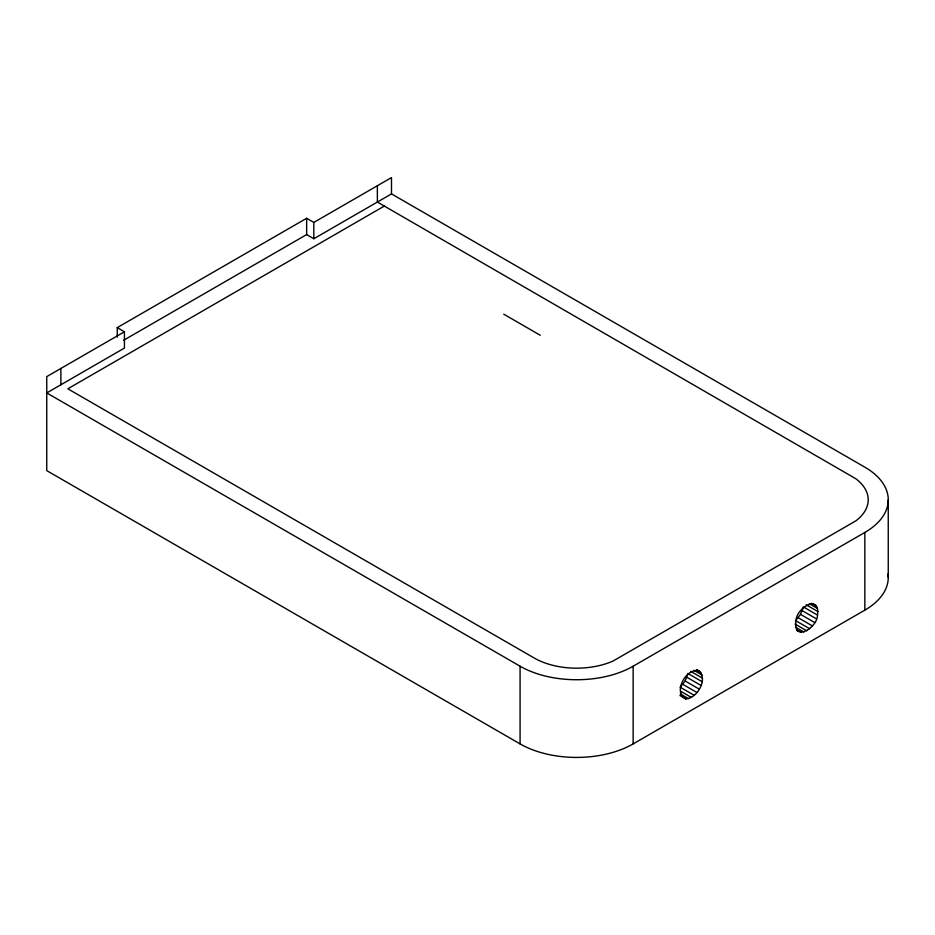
<?xml version="1.0" encoding="UTF-8"?>
<svg xmlns="http://www.w3.org/2000/svg" width="935" height="935" viewBox="0 0 935 935"><rect width="100%" height="100%" fill="white"/><g stroke="black" fill="none" stroke-linecap="round" stroke-linejoin="round"><path stroke-width="1.4" d="M699.251 670.956C686.255 667.122 672.358 692.671 685.811 698.924C698.013 698.281 709.642 676.753 696.891 669.589M817.506 615.09C820.498 593.234 795.954 608.206 796.012 620.852C793.02 642.707 817.564 627.736 817.506 615.09L803.375 606.932L800.5 614.353L796.398 619.613M694.261 695.336L680.131 687.167L685.121 680.972L687.996 673.539L702.127 681.708M117.249 337.149L117.249 327.624L306.645 218.276L313.821 222.425L391.496 177.58L391.496 193.896L864.84 467.173A79.943 46.154 0 0 1 864.84 532.447L864.84 610.134L633.147 743.898A79.943 46.154 0 0 1 520.082 743.898L46.75 470.621L46.75 376.618L124.425 331.773L124.425 348.089L46.75 392.934L520.082 666.211A79.943 46.154 0 0 0 633.147 666.211L864.84 532.447M123.56 340.305L306.645 234.591L313.821 238.741L391.496 193.896M384.32 206.074L67.834 388.796L534.247 658.041A59.922 34.595 0 0 0 613.091 661.022L855.841 520.865A59.922 34.595 0 0 0 855.841 478.755L377.366 202.053L377.366 185.738M503.731 314.172L540.278 335.279M811.685 603.262L816.395 605.973M809.266 603.671L817.506 608.44M806.11 604.746L817.891 611.548M802.265 610.672L816.395 618.83M800.5 614.353L814.63 622.511M798.198 617.719L812.328 625.889M795.51 620.56L809.64 628.717M794.984 624.019L806.765 630.821M795.638 627.28L803.878 632.048M796.491 629.594L801.201 632.305M796.538 630.237L798.887 631.592M117.249 327.624L124.425 331.773M696.306 669.869L701.016 672.592M693.887 670.29L702.127 675.047M690.731 671.353L702.512 678.155M686.886 677.279L701.016 685.448M685.121 680.972L699.251 689.13M682.807 684.338L696.949 692.496M680.785 691.316L691.374 697.428M680.259 693.899L688.499 698.655M679.932 695.523L685.811 698.924M888.25 499.816L888.25 577.503M633.147 666.211L633.147 743.898M520.082 666.211L520.082 743.898M313.821 222.425L313.821 238.741M306.645 218.276L306.645 234.591M60.88 368.46L60.88 384.776M888.005 573.88A79.943 46.154 0 0 1 864.84 610.134"/></g></svg>
